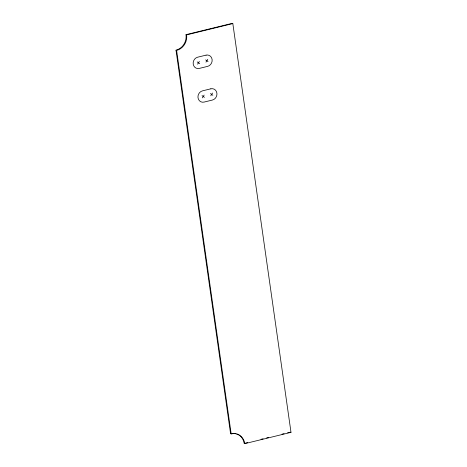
<?xml version="1.0" encoding="UTF-8"?>
<svg xmlns="http://www.w3.org/2000/svg" width="467" height="467" viewBox="0 0 467 467"><rect width="100%" height="100%" fill="white"/><g stroke="black" fill="none" stroke-linecap="round" stroke-linejoin="round"><path stroke-width="0.7" d="M197.57 64.177L199.351 61.422M205.97 62.123L207.751 59.367M202.363 97.854L204.143 95.099M210.763 95.799L212.543 93.044M244.79 443.65A13.123 11.757 -68.9 0 0 231.183 433.913L230.581 433.68L176.001 50.173A13.123 11.757 -68.9 0 0 186.012 34.651L232.222 23.35L232.829 23.583L290.999 432.349L244.79 443.65L244.188 443.416A13.123 11.757 -68.9 0 0 236.722 433.925M186.012 34.651L186.613 34.885L232.829 23.583M245.584 443.072L247.685 442.558M260.989 439.307L263.09 438.793M266.593 437.935L268.694 437.421M281.998 434.17L284.094 433.656M287.596 432.798L289.698 432.284M176.001 50.173L176.602 50.401L231.183 433.913M290.398 432.115L290.999 432.349M205.649 59.881L208.066 61.615M197.255 61.936L199.672 63.664M210.442 93.558L212.859 95.286M202.048 95.612L204.464 97.34M186.613 34.885A13.123 11.757 -68.9 0 1 176.602 50.401M230.581 433.68A13.123 11.757 -68.9 0 1 235.432 433.569M206.058 55.135L197.664 57.19A5.832 5.225 -68.9 0 0 193.215 64.084A5.832 5.225 -68.9 0 0 199.263 68.415L207.657 66.361A5.832 5.225 -68.9 0 0 212.106 59.461A5.832 5.225 -68.9 0 0 206.058 55.135M210.85 88.812L202.456 90.861A5.832 5.225 -68.9 0 0 198.008 97.761A5.832 5.225 -68.9 0 0 204.056 102.086L212.45 100.031A5.832 5.225 -68.9 0 0 216.898 93.137A5.832 5.225 -68.9 0 0 210.85 88.812"/></g></svg>
